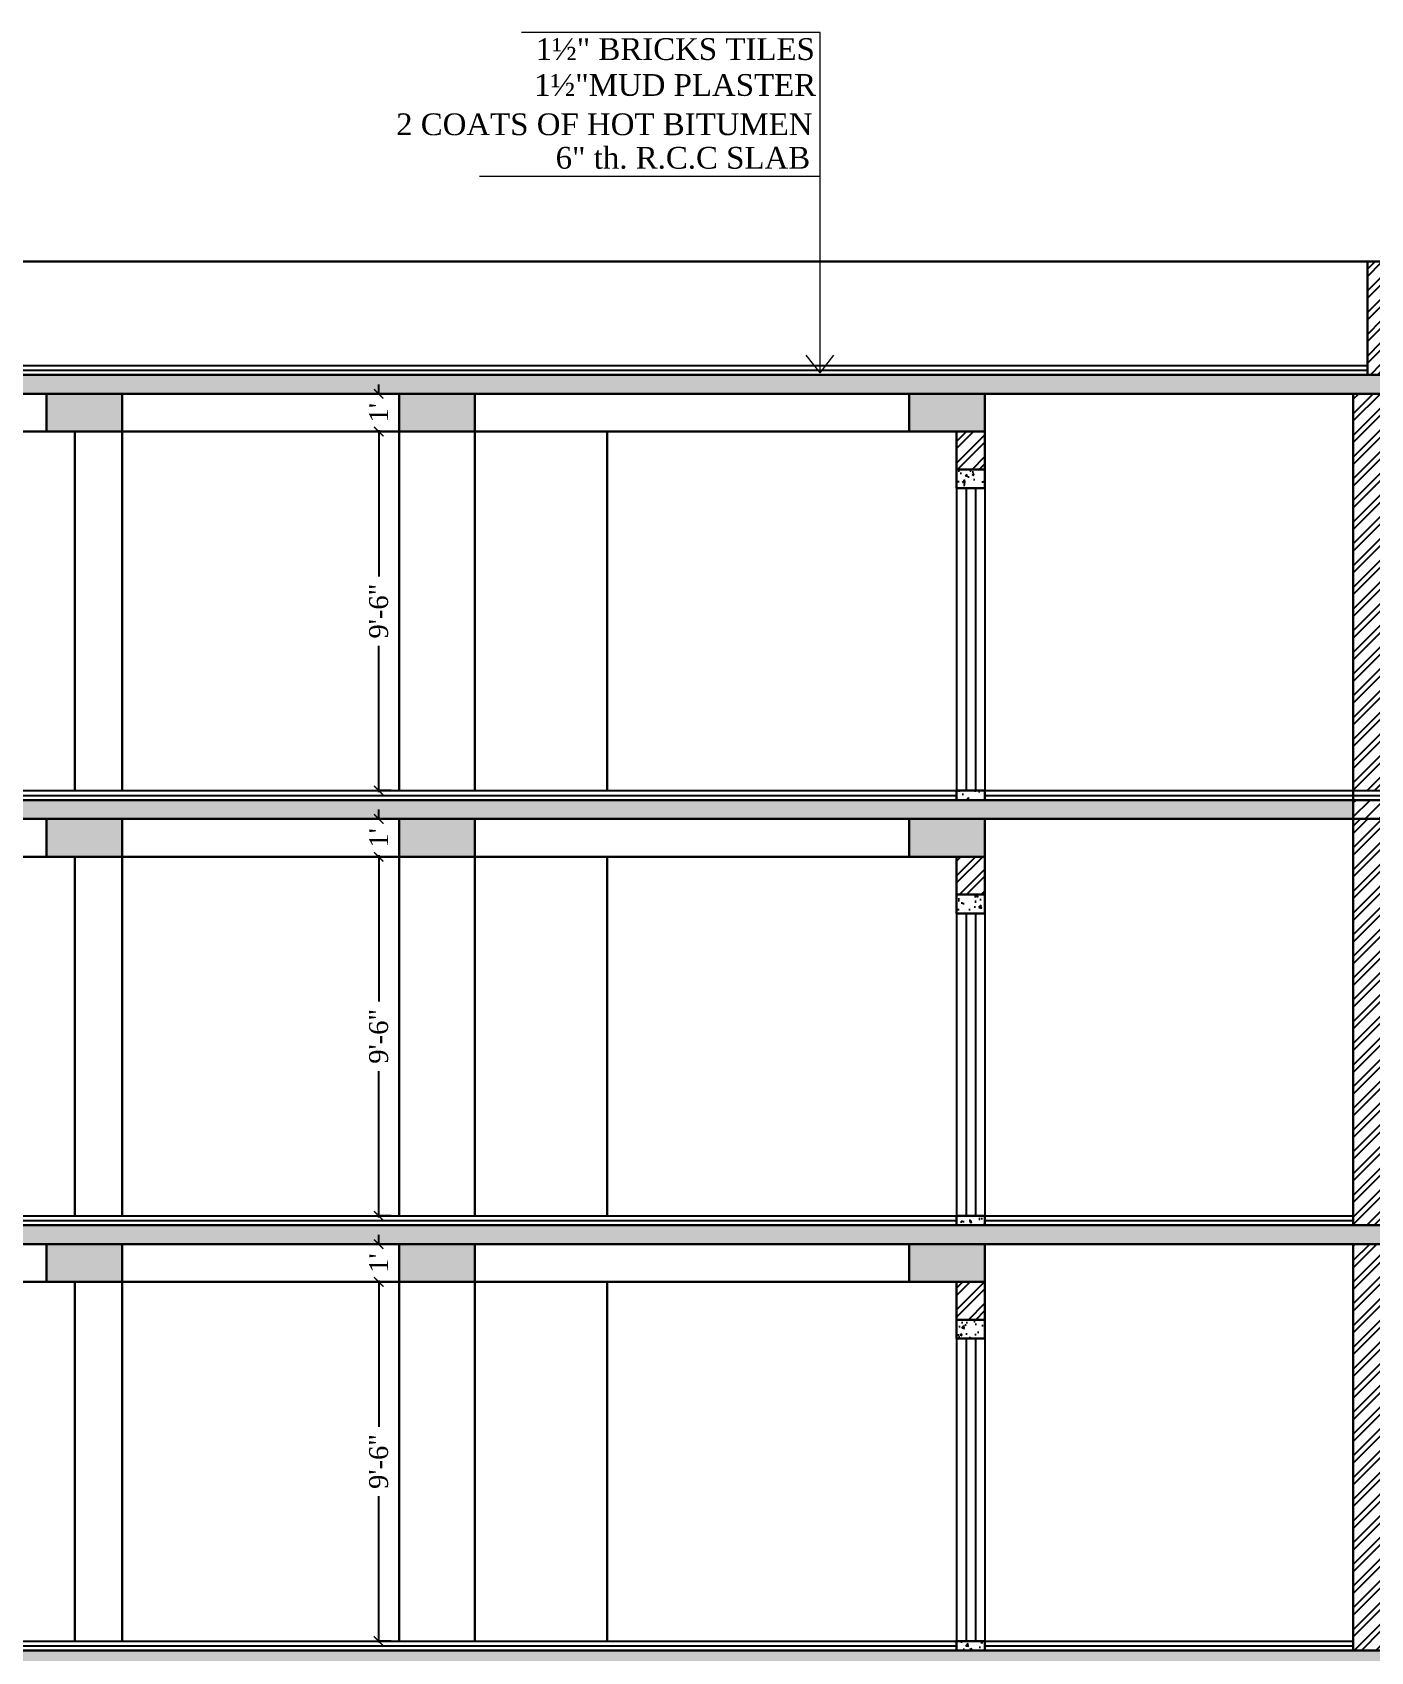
# Model space of a CAD drawing. Header units: inches. Extents: x 137014 to 144844, y -150241 to -148176.
# Drawn here: x 143985 to 144410, y -149403 to -148889 of the extents above; entities that cross this region are included whole.
import ezdxf
from ezdxf.enums import TextEntityAlignment as Align

# ---------------------------------------------------------------- set-up
doc = ezdxf.new("R2010")
doc.units = ezdxf.units.IN
doc.header["$LTSCALE"] = 15
doc.header["$MEASUREMENT"] = 0
doc.header["$PDMODE"] = 2
doc.layers.get('0').update_dxf_attribs({"linetype": 'CONTINUOUS'})
doc.layers.get('Defpoints').update_dxf_attribs({"linetype": 'CONTINUOUS'})
for name, color, linetype in [('HACH', 8, 'CONTINUOUS'), ('HATCH', 252, 'CONTINUOUS'), ('stair', 31, 'CONTINUOUS'), ('WALL-SEC', 5, 'CONTINUOUS'), ('WINDOW', 140, 'CONTINUOUS')]:
    doc.layers.add(name, color=color, linetype=linetype)
doc.layers.add('thin', color=47, linetype='CONTINUOUS', lineweight=13)
doc.layers.add('WALL', color=1, linetype='CONTINUOUS', lineweight=30)
doc.styles.add('arial', font='times.ttf')
doc.styles.add('times', font='times.ttf', dxfattribs={"height": 6})
doc.dimstyles.new('NAUMAN', dxfattribs={"dimtxt": 7, "dimasz": 3, "dimexe": 0.5, "dimexo": 2, "dimgap": 3, "dimtad": 0, "dimdec": 1, "dimzin": 0, "dimdsep": 46, "dimlunit": 4, "dimtxsty": 'times', "dimblk1": 'ARCHTICK', "dimblk2": 'ARCHTICK', "dimsah": 1, "dimcen": 0, "dimdle": 0.5, "dimclrd": 256, "dimclre": 256, "dimclrt": 2, "dimadec": 0, "dimazin": 0, "dimtfac": 1, "dimtdec": 1, "dimtix": 1, "dimtofl": 0, "dimtmove": 1, "dimatfit": 3, "dimldrblk": 'ARCHTICK', "dimfxl": 4, "dimtolj": 1, "dimtzin": 0, "dimarcsym": 0})
pattern_1 = [(50, (-432.95, 3237.4475), (7.17260183, -0.62752135), [0.75, -8.25]), (355, (-432.95, 3237.4475), (-1.38751334, 7.52192134), [0.6, -6.6]), (100.4514445, (-432.3525, 3237.395), (5.78508847, 6.8943999), [0.63740192, -7.01142112]), (46.1842, (-432.95, 3239.4475), (10.6724133, -1.6551928), [1.125, -12.375]), (96.6356355, (-432.061, 3239.31), (9.34661946, 9.741186), [0.9561034, -10.5171376]), (351.184164, (-432.95, 3239.448), (9.34661945, 9.741186), [0.9, -9.9]), (21, (-431.95, 3238.9475), (5.96907052, -4.0261889), [0.75, -8.25]), (326, (-431.95, 3238.9475), (2.43315332, 7.25150045), [0.6, -6.6]), (71.4514447, (-431.453, 3238.612), (8.40222377, 3.22531153), [0.6374019, -7.01142112]), (37.5, (-432.9502, 3237.4475), (0.121598553, 3.328938538), [0, -6.52, 0, -6.7, 0, -6.625]), (7.5, (-432.9502, 3237.4475), (2.630695374, 3.94411712), [0, -3.82, 0, -6.37, 0, -2.525]), (327.5, (-435.1802, 3237.4475), (5.338224362, -0.225548717), [0, -2.5, 0, -7.8, 0, -10.35]), (317.5, (-436.18, 3237.4475), (5.83186169, 1.00104982), [0, -3.25, 0, -5.18, 0, -7.35])]
pattern_2 = [(45, (0, 0), (-3.44714556, 3.44714556), []), (45, (2.298, 0), (-3.44714556, 3.44714556), [])]
pattern_3 = [(50, (0, 0), (7.17260183, -0.62752135), [0.75, -8.25]), (355, (0, 0), (-1.38751334, 7.52192134), [0.6, -6.6]), (100.4514, (0.598, -0.052), (5.78509382, 6.89439542), [0.6374019, -7.01142112]), (46.1842, (0, 2), (10.6724105, -1.65519014), [1.125, -12.375]), (96.6356, (0.889, 1.862), (9.34662706, 9.7411787), [0.9561029, -10.51713]), (351.1842, (0, 2), (9.34661945, 9.741186), [0.9, -9.9]), (21, (1, 1.5), (5.96907052, -4.0261889), [0.75, -8.25]), (326, (1, 1.5), (2.43315332, 7.25150045), [0.6, -6.6]), (71.4514, (1.4974, 1.1645), (8.40222629, 3.22530497), [0.6374019, -7.01142112]), (37.5, (0, 0), (0.121598553, 3.328938538), [0, -6.52, 0, -6.7, 0, -6.625]), (7.5, (0, 0), (2.630695374, 3.94411712), [0, -3.82, 0, -6.37, 0, -2.525]), (327.5, (-2.23, 0), (5.33822436, -0.225548717), [0, -2.5, 0, -7.8, 0, -10.35]), (317.5, (-3.23, 0), (5.83186169, 1.00104982), [0, -3.25, 0, -5.18, 0, -7.35])]

# ---------------------------------------------------------------- blocks, each defined once
blk = doc.blocks.new('_ARCHTICK')
at = {"color": 0, "linetype": 'ByBlock', "const_width": 0.15}
blk.add_lwpolyline([(-0.5, -0.5), (0.5, 0.5)], dxfattribs=at)
blk = doc.blocks.new('*D1296')
at = {"layer": 'Defpoints', "color": 0, "ltscale": 5, "transparency": 16777216}
for p in [(144101.36, -149273.46), (144094.84, -149285.46), (144101.36, -149285.46)]:
    blk.add_point(p, dxfattribs=at)
at = {"layer": 'HACH', "lineweight": -2, "ltscale": 5, "transparency": 16777216}
for p, q in [((144094.84, -149273.46), (144094.84, -149270.46)), ((144098.84, -149273.46), (144094.34, -149273.46)), ((144098.84, -149285.46), (144094.34, -149285.46)), ((144094.84, -149285.46), (144094.84, -149288.46))]:
    blk.add_line(p, q, dxfattribs=at)
at = {"layer": 'HACH', "lineweight": -2, "ltscale": 5, "transparency": 16777216, "xscale": 3, "yscale": 3, "zscale": 3}
for p, rotation in [((144094.84, -149273.46), 270), ((144094.84, -149285.46), 90)]:
    blk.add_blockref('_ARCHTICK', p, dxfattribs=dict(at, rotation=rotation))
at = {"layer": 'HACH', "color": 2, "ltscale": 5, "transparency": 16777216, "insert": (144094.84, -149279.46), "char_height": 6, "attachment_point": 5, "rotation": 90, "style": 'times'}
blk.add_mtext("\\A1;1'", dxfattribs=at)
blk = doc.blocks.new('*D1297')
at = {"layer": 'Defpoints', "color": 0, "ltscale": 5, "transparency": 16777216}
for p in [(144101.36, -149285.46), (144094.84, -149399.46), (144101.36, -149399.46)]:
    blk.add_point(p, dxfattribs=at)
at = {"layer": 'HACH', "lineweight": -2, "ltscale": 5, "transparency": 16777216}
for p, q in [((144098.84, -149285.46), (144094.34, -149285.46)), ((144094.84, -149284.96), (144094.84, -149331.42)), ((144094.84, -149399.96), (144094.84, -149353.5)), ((144098.84, -149399.46), (144094.34, -149399.46))]:
    blk.add_line(p, q, dxfattribs=at)
at = {"layer": 'HACH', "lineweight": -2, "ltscale": 5, "transparency": 16777216, "xscale": 3, "yscale": 3, "zscale": 3}
for p, rotation in [((144094.84, -149285.46), 90), ((144094.84, -149399.46), 270)]:
    blk.add_blockref('_ARCHTICK', p, dxfattribs=dict(at, rotation=rotation))
at = {"layer": 'HACH', "color": 2, "ltscale": 5, "transparency": 16777216, "insert": (144094.84, -149342.46), "char_height": 6, "attachment_point": 5, "rotation": 90, "style": 'times'}
blk.add_mtext('\\A1;9\'-6"', dxfattribs=at)
blk = doc.blocks.new('*D1298')
at = {"layer": 'Defpoints', "color": 0, "ltscale": 5, "transparency": 16777216}
for p in [(144101.36, -149138.46), (144094.84, -149150.46), (144101.36, -149150.46)]:
    blk.add_point(p, dxfattribs=at)
at = {"layer": 'HACH', "lineweight": -2, "ltscale": 5, "transparency": 16777216}
for p, q in [((144098.84, -149138.46), (144094.34, -149138.46)), ((144094.84, -149138.46), (144094.84, -149135.46)), ((144098.84, -149150.46), (144094.34, -149150.46)), ((144094.84, -149150.46), (144094.84, -149153.46))]:
    blk.add_line(p, q, dxfattribs=at)
at = {"layer": 'HACH', "lineweight": -2, "ltscale": 5, "transparency": 16777216, "xscale": 3, "yscale": 3, "zscale": 3}
for p, rotation in [((144094.84, -149138.46), 270), ((144094.84, -149150.46), 90)]:
    blk.add_blockref('_ARCHTICK', p, dxfattribs=dict(at, rotation=rotation))
at = {"layer": 'HACH', "color": 2, "ltscale": 5, "transparency": 16777216, "insert": (144094.84, -149144.46), "char_height": 6, "attachment_point": 5, "rotation": 90, "style": 'times'}
blk.add_mtext("\\A1;1'", dxfattribs=at)
blk = doc.blocks.new('*D1299')
at = {"layer": 'Defpoints', "color": 0, "ltscale": 5, "transparency": 16777216}
for p in [(144101.36, -149150.46), (144094.84, -149264.46), (144101.36, -149264.46)]:
    blk.add_point(p, dxfattribs=at)
at = {"layer": 'HACH', "lineweight": -2, "ltscale": 5, "transparency": 16777216}
for p, q in [((144098.84, -149150.46), (144094.34, -149150.46)), ((144094.84, -149149.96), (144094.84, -149196.42)), ((144094.84, -149264.96), (144094.84, -149218.5)), ((144098.84, -149264.46), (144094.34, -149264.46))]:
    blk.add_line(p, q, dxfattribs=at)
at = {"layer": 'HACH', "lineweight": -2, "ltscale": 5, "transparency": 16777216, "xscale": 3, "yscale": 3, "zscale": 3}
for p, rotation in [((144094.84, -149150.46), 90), ((144094.84, -149264.46), 270)]:
    blk.add_blockref('_ARCHTICK', p, dxfattribs=dict(at, rotation=rotation))
at = {"layer": 'HACH', "color": 2, "ltscale": 5, "transparency": 16777216, "insert": (144094.84, -149207.46), "char_height": 6, "attachment_point": 5, "rotation": 90, "style": 'times'}
blk.add_mtext('\\A1;9\'-6"', dxfattribs=at)
blk = doc.blocks.new('*D1300')
at = {"layer": 'Defpoints', "color": 0, "ltscale": 5, "transparency": 16777216}
for p in [(144101.36, -149003.46), (144094.84, -149015.46), (144101.36, -149015.46)]:
    blk.add_point(p, dxfattribs=at)
at = {"layer": 'HACH', "lineweight": -2, "ltscale": 5, "transparency": 16777216}
for p, q in [((144098.84, -149003.46), (144094.34, -149003.46)), ((144094.84, -149003.46), (144094.84, -149000.46)), ((144098.84, -149015.46), (144094.34, -149015.46)), ((144094.84, -149015.46), (144094.84, -149018.46))]:
    blk.add_line(p, q, dxfattribs=at)
at = {"layer": 'HACH', "lineweight": -2, "ltscale": 5, "transparency": 16777216, "xscale": 3, "yscale": 3, "zscale": 3}
for p, rotation in [((144094.84, -149003.46), 270), ((144094.84, -149015.46), 90)]:
    blk.add_blockref('_ARCHTICK', p, dxfattribs=dict(at, rotation=rotation))
at = {"layer": 'HACH', "color": 2, "ltscale": 5, "transparency": 16777216, "insert": (144094.84, -149009.46), "char_height": 6, "attachment_point": 5, "rotation": 90, "style": 'times'}
blk.add_mtext("\\A1;1'", dxfattribs=at)
blk = doc.blocks.new('*D1301')
at = {"layer": 'Defpoints', "color": 0, "ltscale": 5, "transparency": 16777216}
for p in [(144101.36, -149015.46), (144094.84, -149129.46), (144101.36, -149129.46)]:
    blk.add_point(p, dxfattribs=at)
at = {"layer": 'HACH', "lineweight": -2, "ltscale": 5, "transparency": 16777216}
for p, q in [((144094.84, -149014.96), (144094.84, -149061.42)), ((144098.84, -149015.46), (144094.34, -149015.46)), ((144094.84, -149129.96), (144094.84, -149083.5)), ((144098.84, -149129.46), (144094.34, -149129.46))]:
    blk.add_line(p, q, dxfattribs=at)
at = {"layer": 'HACH', "lineweight": -2, "ltscale": 5, "transparency": 16777216, "xscale": 3, "yscale": 3, "zscale": 3}
for p, rotation in [((144094.84, -149015.46), 90), ((144094.84, -149129.46), 270)]:
    blk.add_blockref('_ARCHTICK', p, dxfattribs=dict(at, rotation=rotation))
at = {"layer": 'HACH', "color": 2, "ltscale": 5, "transparency": 16777216, "insert": (144094.84, -149072.46), "char_height": 6, "attachment_point": 5, "rotation": 90, "style": 'times'}
blk.add_mtext('\\A1;9\'-6"', dxfattribs=at)

msp = doc.modelspace()

# ---------------------------------------------------------------- hatches: boundary and pattern name
at = {"layer": 'HACH', "ltscale": 5}
h = msp.add_hatch(dxfattribs=at)
h.set_pattern_fill('AR-CONC', color=256)
h.set_pattern_definition(pattern_1)
h.paths.add_polyline_path([(143693.36007, -148997.45726), (143693.36007, -149003.45726), (144413.36007, -149003.45726), (144413.36007, -148997.45726)])
h = msp.add_hatch(color=256, dxfattribs=at)
h.dxf.hatch_style = 1
h.paths.add_polyline_path([(144013.36007, -149003.45726), (143989.36007, -149003.45726), (143989.36007, -149015.45726), (144013.36007, -149015.45726)])
h.paths.add_polyline_path([(144125.36007, -149003.45726), (144101.36007, -149003.45726), (144101.36007, -149015.45726), (144125.36007, -149015.45726)])
h.paths.add_polyline_path([(144287.36007, -149003.45726), (144263.36007, -149003.45726), (144263.36007, -149015.45726), (144287.36007, -149015.45726)])
h = msp.add_hatch(dxfattribs=at)
h.set_pattern_fill('AR-CONC', color=256)
h.set_pattern_definition(pattern_3)
h.paths.add_polyline_path([(144278.36007, -149027.45726), (144278.36007, -149033.45726), (144287.36007, -149033.45726), (144287.36007, -149027.45726)])
h = msp.add_hatch(dxfattribs=at)
h.set_pattern_fill('AR-CONC', color=256)
h.set_pattern_definition(pattern_1)
h.paths.add_polyline_path([(143693.36007, -149132.45726), (143693.36007, -149138.45726), (144404.36007, -149138.45726), (144404.36007, -149132.45726)])
h = msp.add_hatch(dxfattribs=at)
h.set_pattern_fill('AR-CONC', color=256)
h.set_pattern_definition(pattern_3)
h.paths.add_polyline_path([(144278.36007, -149129.45726), (144278.36007, -149132.45726), (144287.36007, -149132.45726), (144287.36007, -149129.45726)])
h = msp.add_hatch(dxfattribs=at)
h.set_pattern_fill('ANSI31', color=256, scale=25, style=0)
h.paths.add_polyline_path([(144413.36007, -149132.45726), (144404.36007, -149132.45726), (144404.36007, -149138.45726), (144413.36007, -149138.45726)])
h = msp.add_hatch(color=256, dxfattribs=at)
h.dxf.hatch_style = 1
h.paths.add_polyline_path([(144013.36007, -149138.45726), (143989.36007, -149138.45726), (143989.36007, -149150.45726), (144013.36007, -149150.45726)])
h.paths.add_polyline_path([(144125.36007, -149138.45726), (144101.36007, -149138.45726), (144101.36007, -149150.45726), (144125.36007, -149150.45726)])
h.paths.add_polyline_path([(144287.36007, -149138.45726), (144263.36007, -149138.45726), (144263.36007, -149150.45726), (144287.36007, -149150.45726)])
h = msp.add_hatch(dxfattribs=at)
h.set_pattern_fill('AR-CONC', color=256)
h.set_pattern_definition(pattern_3)
h.paths.add_polyline_path([(144278.36007, -149162.45726), (144278.36007, -149168.45726), (144287.36007, -149168.45726), (144287.36007, -149162.45726)])
h = msp.add_hatch(dxfattribs=at)
h.set_pattern_fill('AR-CONC', color=256)
h.set_pattern_definition(pattern_3)
h.paths.add_polyline_path([(144278.36007, -149264.45726), (144278.36007, -149267.45726), (144287.36007, -149267.45726), (144287.36007, -149264.45726)])
h = msp.add_hatch(dxfattribs=at)
h.set_pattern_fill('AR-CONC', color=256)
h.set_pattern_definition(pattern_1)
h.paths.add_polyline_path([(144413.36007, -149267.45726), (143693.36007, -149267.45726), (143693.36007, -149273.45726), (144413.36007, -149273.45726)])
h = msp.add_hatch(color=256, dxfattribs=at)
h.dxf.hatch_style = 1
h.paths.add_polyline_path([(144013.36007, -149273.45726), (143989.36007, -149273.45726), (143989.36007, -149285.45726), (144013.36007, -149285.45726)])
h.paths.add_polyline_path([(144125.36007, -149273.45726), (144101.36007, -149273.45726), (144101.36007, -149285.45726), (144125.36007, -149285.45726)])
h.paths.add_polyline_path([(144287.36007, -149273.45726), (144263.36007, -149273.45726), (144263.36007, -149285.45726), (144287.36007, -149285.45726)])
h = msp.add_hatch(dxfattribs=at)
h.set_pattern_fill('AR-CONC', color=256)
h.set_pattern_definition(pattern_3)
h.paths.add_polyline_path([(144278.36007, -149297.45726), (144278.36007, -149303.45726), (144287.36007, -149303.45726), (144287.36007, -149297.45726)])
h = msp.add_hatch(dxfattribs=at)
h.set_pattern_fill('AR-CONC', color=256)
h.set_pattern_definition(pattern_3)
h.paths.add_polyline_path([(144278.36007, -149399.45726), (144278.36007, -149402.45726), (144287.36007, -149402.45726), (144287.36007, -149399.45726)])
h = msp.add_hatch(dxfattribs=at)
h.set_pattern_fill('AR-CONC', color=256)
h.set_pattern_definition(pattern_1)
h.paths.add_polyline_path([(143693.36007, -149402.45726), (143693.36007, -149408.45726), (144413.36007, -149408.45726), (144413.36007, -149402.45726)])
at = {"layer": 'HATCH'}
h = msp.add_hatch(dxfattribs=at)
h.set_pattern_fill('ANSI32,_O', color=6, scale=13)
h.set_pattern_definition(pattern_2)
h.paths.add_polyline_path([(144408.86007, -148997.45726), (144413.36007, -148997.45726), (144413.36007, -148961.45726), (144408.86007, -148961.45726)])
h = msp.add_hatch(dxfattribs=at)
h.set_pattern_fill('ANSI32,_O', color=6, scale=13)
h.set_pattern_definition(pattern_2)
h.paths.add_polyline_path([(144404.36007, -149129.45726), (144413.36007, -149129.45726), (144413.36007, -149003.45726), (144404.36007, -149003.45726)])
h = msp.add_hatch(dxfattribs=at)
h.set_pattern_fill('ANSI32,_O', color=6, scale=13)
h.set_pattern_definition(pattern_2)
h.paths.add_polyline_path([(144287.36007, -149015.45726), (144278.36007, -149015.45726), (144278.36007, -149027.45726), (144287.36007, -149027.45726)])
h = msp.add_hatch(dxfattribs=at)
h.set_pattern_fill('ANSI32,_O', color=6, scale=13)
h.set_pattern_definition(pattern_2)
h.paths.add_polyline_path([(144404.36007, -149267.45726), (144413.36007, -149267.45726), (144413.36007, -149138.45726), (144404.36007, -149138.45726)])
h = msp.add_hatch(dxfattribs=at)
h.set_pattern_fill('ANSI32,_O', color=6, scale=13)
h.set_pattern_definition(pattern_2)
h.paths.add_polyline_path([(144278.36007, -149162.45726), (144287.36007, -149162.45726), (144287.36007, -149150.45726), (144278.36007, -149150.45726)])
h = msp.add_hatch(dxfattribs=at)
h.set_pattern_fill('ANSI32,_O', color=6, scale=13)
h.set_pattern_definition(pattern_2)
h.paths.add_polyline_path([(144404.36007, -149402.45726), (144413.36007, -149402.45726), (144413.36007, -149273.45726), (144404.36007, -149273.45726)])
h = msp.add_hatch(dxfattribs=at)
h.set_pattern_fill('ANSI32,_O', color=6, scale=13)
h.set_pattern_definition(pattern_2)
h.paths.add_polyline_path([(144287.36007, -149285.45726), (144278.36007, -149285.45726), (144278.36007, -149297.45726), (144287.36007, -149297.45726)])

# ---------------------------------------------------------------- linework, layer by layer
at = {"layer": 'stair'}
for p, q in [((143853.86007, -148994.45726), (144408.86007, -148994.45726)), ((143853.86007, -148995.95726), (144408.86007, -148995.95726)), ((143702.36007, -149129.45726), (144278.36007, -149129.45726)), ((143702.36007, -149130.95726), (144278.36007, -149130.95726)), ((144287.36007, -149129.45726), (144413.36007, -149129.45726)), ((144287.36007, -149130.95726), (144413.36007, -149130.95726)), ((143702.36007, -149264.45726), (144278.36007, -149264.45726)), ((143702.36007, -149265.95726), (144278.36007, -149265.95726)), ((144287.36007, -149264.45726), (144404.36007, -149264.45726)), ((144287.36007, -149265.95726), (144404.36007, -149265.95726)), ((143702.36007, -149399.45726), (144278.36007, -149399.45726)), ((144287.36007, -149399.45726), (144404.36007, -149399.45726)), ((143702.36007, -149400.95726), (144278.36007, -149400.95726)), ((144287.36007, -149400.95726), (144404.36007, -149400.95726))]:
    msp.add_line(p, q, dxfattribs=at)
at = {"layer": 'thin', "ltscale": 5}
for p, q in [((144235.01699, -148888.70889), (144140.15165, -148888.70889)), ((144235.01699, -148996.80354), (144235.01699, -148888.70889)), ((144235.01699, -148934.46563), (144126.87036, -148934.46563))]:
    msp.add_line(p, q, dxfattribs=at)
for points in [[(144235.01699, -148996.80354), (144230.60851, -148991.20967)], [(144235.01699, -148996.80354), (144239.42547, -148991.20967)]]:
    msp.add_lwpolyline(points, dxfattribs=at)
at = {"layer": 'WALL'}
for p, q in [((144408.86007, -148961.45726), (143853.86007, -148961.45726)), ((144408.86007, -148997.45726), (144408.86007, -148961.45726)), ((144413.36007, -148961.45726), (144408.86007, -148961.45726)), ((143693.36007, -148997.45726), (144413.36007, -148997.45726)), ((143693.36007, -149003.45726), (144413.36007, -149003.45726)), ((143989.36007, -149003.45726), (143989.36007, -149015.45726)), ((144013.36007, -149015.45726), (144013.36007, -149003.45726)), ((144101.36007, -149003.45726), (144101.36007, -149015.45726)), ((144125.36007, -149015.45726), (144125.36007, -149003.45726)), ((144263.36007, -149003.45726), (144263.36007, -149015.45726)), ((144287.36007, -149015.45726), (144287.36007, -149003.45726)), ((144404.36007, -149267.45726), (144404.36007, -149003.45726)), ((143989.36007, -149015.45726), (144013.36007, -149015.45726)), ((144101.36007, -149015.45726), (144125.36007, -149015.45726)), ((144263.36007, -149015.45726), (144287.36007, -149015.45726)), ((144278.36007, -149033.45726), (144278.36007, -149015.45726)), ((144287.36007, -149033.45726), (144287.36007, -149015.45726)), ((143693.36007, -149132.45726), (144413.36007, -149132.45726)), ((144278.36007, -149132.45726), (144278.36007, -149129.45726)), ((144287.36007, -149132.45726), (144287.36007, -149129.45726)), ((143693.36007, -149138.45726), (144413.36007, -149138.45726)), ((143989.36007, -149138.45726), (143989.36007, -149150.45726)), ((144013.36007, -149150.45726), (144013.36007, -149138.45726)), ((144101.36007, -149138.45726), (144101.36007, -149150.45726)), ((144125.36007, -149150.45726), (144125.36007, -149138.45726)), ((144263.36007, -149138.45726), (144263.36007, -149150.45726)), ((144287.36007, -149150.45726), (144287.36007, -149138.45726)), ((143989.36007, -149150.45726), (144013.36007, -149150.45726)), ((144101.36007, -149150.45726), (144125.36007, -149150.45726)), ((144263.36007, -149150.45726), (144287.36007, -149150.45726)), ((144278.36007, -149168.45726), (144278.36007, -149150.45726)), ((144287.36007, -149168.45726), (144287.36007, -149150.45726)), ((144278.36007, -149267.45726), (144278.36007, -149264.45726)), ((144287.36007, -149267.45726), (144287.36007, -149264.45726)), ((143693.36007, -149267.45726), (144413.36007, -149267.45726)), ((143693.36007, -149273.45726), (144413.36007, -149273.45726)), ((143989.36007, -149273.45726), (143989.36007, -149285.45726)), ((144013.36007, -149285.45726), (144013.36007, -149273.45726)), ((144101.36007, -149273.45726), (144101.36007, -149285.45726)), ((144125.36007, -149285.45726), (144125.36007, -149273.45726)), ((144263.36007, -149273.45726), (144263.36007, -149285.45726)), ((144287.36007, -149285.45726), (144287.36007, -149273.45726)), ((144404.36007, -149402.45726), (144404.36007, -149273.45726)), ((143989.36007, -149285.45726), (144013.36007, -149285.45726)), ((144101.36007, -149285.45726), (144125.36007, -149285.45726)), ((144263.36007, -149285.45726), (144287.36007, -149285.45726)), ((144278.36007, -149303.45726), (144278.36007, -149285.45726)), ((144287.36007, -149303.45726), (144287.36007, -149285.45726)), ((144278.36007, -149402.45726), (144278.36007, -149399.45726)), ((144287.36007, -149402.45726), (144287.36007, -149399.45726)), ((143693.36007, -149402.45726), (144413.36007, -149402.45726))]:
    msp.add_line(p, q, dxfattribs=at)
at = {"layer": 'WALL', "ltscale": 5}
for p, q in [((143837.36007, -149015.45726), (143989.36007, -149015.45726)), ((143998.36007, -149129.45726), (143998.36007, -149015.45726)), ((144013.36007, -149015.45726), (144101.36007, -149015.45726)), ((144013.36007, -149129.45726), (144013.36007, -149015.45726)), ((144101.36007, -149129.45726), (144101.36007, -149015.45726)), ((144263.36007, -149015.45726), (144125.36007, -149015.45726)), ((144125.36007, -149129.45726), (144125.36007, -149015.45726)), ((144167.36007, -149129.45726), (144167.36007, -149015.45726)), ((144278.36007, -149027.45726), (144287.36007, -149027.45726)), ((144278.36007, -149027.45726), (144287.36007, -149027.45726)), ((144278.36007, -149033.45726), (144287.36007, -149033.45726)), ((144278.36007, -149033.45726), (144287.36007, -149033.45726)), ((144278.36007, -149129.45726), (144287.36007, -149129.45726)), ((143837.36007, -149150.45726), (143989.36007, -149150.45726)), ((143998.36007, -149264.45726), (143998.36007, -149150.45726)), ((144013.36007, -149150.45726), (144101.36007, -149150.45726)), ((144013.36007, -149264.45726), (144013.36007, -149150.45726)), ((144101.36007, -149264.45726), (144101.36007, -149150.45726)), ((144263.36007, -149150.45726), (144125.36007, -149150.45726)), ((144125.36007, -149264.45726), (144125.36007, -149150.45726)), ((144167.36007, -149264.45726), (144167.36007, -149150.45726)), ((144278.36007, -149162.45726), (144287.36007, -149162.45726)), ((144278.36007, -149162.45726), (144287.36007, -149162.45726)), ((144278.36007, -149168.45726), (144287.36007, -149168.45726)), ((144278.36007, -149168.45726), (144287.36007, -149168.45726)), ((144278.36007, -149264.45726), (144287.36007, -149264.45726)), ((143837.36007, -149285.45726), (143989.36007, -149285.45726)), ((143998.36007, -149399.45726), (143998.36007, -149285.45726)), ((144013.36007, -149285.45726), (144101.36007, -149285.45726)), ((144013.36007, -149399.45726), (144013.36007, -149285.45726)), ((144101.36007, -149399.45726), (144101.36007, -149285.45726)), ((144263.36007, -149285.45726), (144125.36007, -149285.45726)), ((144125.36007, -149399.45726), (144125.36007, -149285.45726)), ((144167.36007, -149399.45726), (144167.36007, -149285.45726)), ((144278.36007, -149297.45726), (144287.36007, -149297.45726)), ((144278.36007, -149297.45726), (144287.36007, -149297.45726)), ((144278.36007, -149303.45726), (144287.36007, -149303.45726)), ((144278.36007, -149303.45726), (144287.36007, -149303.45726)), ((144278.36007, -149399.45726), (144287.36007, -149399.45726))]:
    msp.add_line(p, q, dxfattribs=at)
at = {"layer": 'WINDOW'}
for p, q in [((144278.36007, -149033.45726), (144278.36007, -149129.45726)), ((144281.36007, -149033.45726), (144281.36007, -149129.45726)), ((144284.36007, -149033.45726), (144284.36007, -149129.45726)), ((144287.36007, -149033.45726), (144287.36007, -149129.45726)), ((144278.36007, -149168.45726), (144278.36007, -149264.45726)), ((144281.36007, -149168.45726), (144281.36007, -149264.45726)), ((144284.36007, -149168.45726), (144284.36007, -149264.45726)), ((144287.36007, -149168.45726), (144287.36007, -149264.45726)), ((144278.36007, -149303.45726), (144278.36007, -149399.45726)), ((144281.36007, -149303.45726), (144281.36007, -149399.45726)), ((144284.36007, -149303.45726), (144284.36007, -149399.45726)), ((144287.36007, -149303.45726), (144287.36007, -149399.45726))]:
    msp.add_line(p, q, dxfattribs=at)

# ---------------------------------------------------------------- texts
at = {"layer": 'WALL-SEC', "style": 'arial'}
for s, p in [('1½" BRICKS TILES', (144189.03168, -148894.00849)), ('1½"MUD PLASTER', (144188.98471, -148905.40435)), ('2 COATS OF HOT BITUMEN', (144166.49152, -148917.8841)), ('6" th. R.C.C SLAB', (144191.45734, -148928.52507))]:
    msp.add_text(s, height=6.912, dxfattribs=at).set_placement(p, align=Align.MIDDLE_CENTER)

# ---------------------------------------------------------------- dimensions: what is measured, and where the dimension line sits
at = {"layer": 'HACH', "ltscale": 5}
for base, p1, p2, picture, middle in [((144094.83948, -149015.45726), (144101.36007, -149003.45726), (144101.36007, -149015.45726), '*D1300', (144094.83948, -149009.45726)), ((144094.83948, -149129.45726), (144101.36007, -149015.45726), (144101.36007, -149129.45726), '*D1301', (144094.83948, -149072.45726)), ((144094.83948, -149150.45726), (144101.36007, -149138.45726), (144101.36007, -149150.45726), '*D1298', (144094.83948, -149144.45726)), ((144094.83948, -149264.45726), (144101.36007, -149150.45726), (144101.36007, -149264.45726), '*D1299', (144094.83948, -149207.45726)), ((144094.83948, -149285.45726), (144101.36007, -149273.45726), (144101.36007, -149285.45726), '*D1296', (144094.83948, -149279.45726)), ((144094.83948, -149399.45726), (144101.36007, -149285.45726), (144101.36007, -149399.45726), '*D1297', (144094.83948, -149342.45726))]:
    dim = msp.add_linear_dim(base=base, p1=p1, p2=p2, angle=90, dimstyle='NAUMAN', override={"dimfxlon": 1, "dimarcsym": 1}, dxfattribs=at)
    dim.commit()
    dim.dimension.update_dxf_attribs({"geometry": picture, "text_midpoint": middle})

doc.saveas('drawing.dxf')
